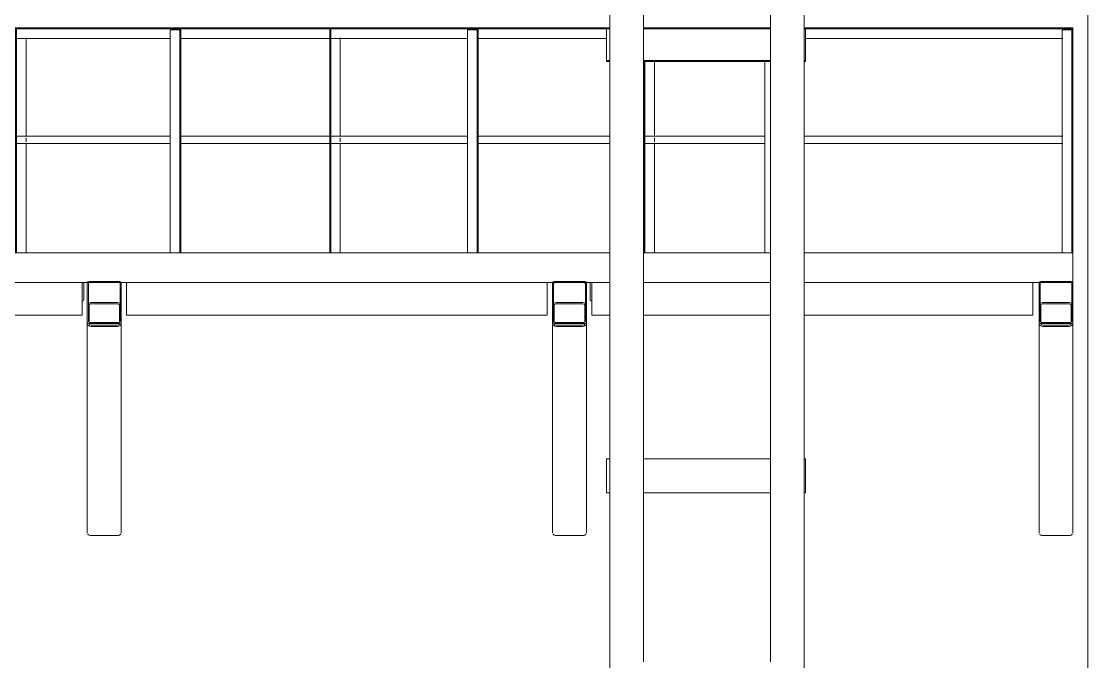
# Model space of a CAD drawing. Header units: millimetres. Extents: x 51154 to 151340, y -24069 to 30962.
# Drawn here: x 99140 to 104182, y 17500 to 20531 of the extents above; entities that cross this region are included whole.
import ezdxf

# ---------------------------------------------------------------- set-up
doc = ezdxf.new("R2010")
doc.units = ezdxf.units.MM
for name, color, linetype, lineweight in [('Балясины', 7, 'Continuous', 9), ('Высотные отметки', 7, 'Continuous', 9), ('Каркас несущий', 7, 'Continuous', 9), ('Ограждение', 7, 'Continuous', 9), ('Поручни', 7, 'Continuous', 9), ('Стены', 7, 'Continuous', 9)]:
    doc.layers.add(name, color=color, linetype=linetype, lineweight=lineweight)

# ---------------------------------------------------------------- blocks, each defined once
blk = doc.blocks.new('Швеллеры стальные гнутые равнополочные  ГОСТ 8278-83_Гн_ - Гн160x80x5-V18-Разрез 1-1')
at = {"layer": 'Каркас несущий'}
for p, q in [((101906.8, 20495), (101906.8, 20500)), ((101921.6, 20500), (101906.8, 20500)), ((101906.8, 20497.9), (101906.8, 20493)), ((101906.8, 20488), (101906.8, 20495)), ((101906.8, 20495), (101921.6, 20495)), ((101906.8, 20352), (101906.8, 20488)), ((102681.9, 20500), (102081.6, 20500)), ((102081.6, 20495), (102681.9, 20495)), ((102846.8, 20500), (102841.2, 20500)), ((102841.2, 20495), (102846.8, 20495)), ((102846.8, 20500), (102846.8, 20495)), ((102846.8, 20493), (102846.8, 20497.9)), ((102846.8, 20495), (102846.8, 20488)), ((102846.8, 20488), (102846.8, 20352)), ((101906.8, 20345), (101906.8, 20352)), ((101906.8, 20347), (101906.8, 20342.1)), ((101906.8, 20340), (101906.8, 20345)), ((101921.6, 20345), (101906.8, 20345)), ((101906.8, 20340), (101921.6, 20340)), ((102682.6, 20345), (102081.6, 20345)), ((102081.6, 20340), (102682.6, 20340)), ((102846.8, 20345), (102840.3, 20345)), ((102840.3, 20340), (102846.8, 20340)), ((102846.8, 20352), (102846.8, 20345)), ((102846.8, 20342.1), (102846.8, 20347)), ((102846.8, 20345), (102846.8, 20340))]:
    blk.add_line(p, q, dxfattribs=at)
blk = doc.blocks.new('Швеллеры стальные гнутые равнополочные  ГОСТ 8278-83_Гн_ - Гн160x80x5-609082-Разрез 1-1')
at = {"layer": 'Каркас несущий'}
for p, q in [((101921.6, 22150), (101921.6, 16140)), ((101921.6, 16140), (101921.6, 22150)), ((102081.6, 17500.1), (102081.6, 22150)), ((102081.6, 22150), (102081.6, 17500.1))]:
    blk.add_line(p, q, dxfattribs=at)
blk = doc.blocks.new('Швеллеры стальные гнутые равнополочные  ГОСТ 8278-83_Гн_ - Гн160x80x5-609034-Разрез 1-1')
at = {"layer": 'Каркас несущий'}
for p, q in [((102681.6, 22150), (102681.6, 17500.1)), ((102681.6, 17500.1), (102681.6, 22150)), ((102841.6, 16152.7), (102841.6, 22150)), ((102841.6, 22150), (102841.6, 16152.7))]:
    blk.add_line(p, q, dxfattribs=at)
blk = doc.blocks.new('Ограждение - 50х5-V39-Разрез 1-1')
at = {"layer": 'Балясины'}
for p, q in [((100600.8, 20490.2), (100597.6, 20490.2)), ((100597.6, 20490.2), (100597.6, 19435)), ((100602.6, 20490.2), (100600.8, 20490.2)), ((100602.6, 20490.2), (100602.6, 19435)), ((100602.8, 20490.2), (100602.6, 20490.2)), ((100647.6, 20451.9), (100647.6, 19987.5)), ((100647.6, 20451.9), (100647.6, 19987.5)), ((100647.6, 19979.7), (100647.6, 19959.9)), ((100647.6, 19974.7), (100647.6, 19964.9)), ((100647.6, 19952.1), (100647.6, 19435)), ((100647.6, 19952.1), (100647.6, 19435)), ((100597.6, 19435), (100600.8, 19435)), ((100600.8, 19435), (100602.6, 19435)), ((100608.1, 19435), (100645.8, 19435))]:
    blk.add_line(p, q, dxfattribs=at)
blk = doc.blocks.new('Ограждение - 50х5-V40-Разрез 1-1')
at = {"layer": 'Балясины'}
for p, q in [((102083.1, 20340), (102083.1, 19435)), ((102088.1, 20340), (102088.1, 19435)), ((102133.1, 20340), (102133.1, 19987.5)), ((102133.1, 20340), (102133.1, 19987.5)), ((102133.1, 19979.7), (102133.1, 19959.9)), ((102133.1, 19974.7), (102133.1, 19964.9)), ((102133.1, 19952.1), (102133.1, 19435)), ((102133.1, 19952.1), (102133.1, 19435)), ((102083.1, 19435), (102086.3, 19435)), ((102086.3, 19435), (102088.1, 19435)), ((102093.6, 19435), (102131.3, 19435))]:
    blk.add_line(p, q, dxfattribs=at)
blk = doc.blocks.new('Ограждение - Ограждение-602312-Разрез 1-1')
at = {"layer": 'Поручни'}
for p, q in [((97241.6, 20500.1), (101921.6, 20500.1)), ((97241.6, 20495.1), (101906.8, 20495.1)), ((99160.3, 20450.1), (99845.4, 20450.1)), ((99160.3, 20450.1), (99845.4, 20450.1)), ((99893.6, 20450.1), (100597.6, 20450.1)), ((99893.6, 20450.1), (100597.6, 20450.1)), ((100645.8, 20450.1), (101251.4, 20450.1)), ((100645.8, 20450.1), (101251.4, 20450.1)), ((101299.6, 20450.1), (101906.8, 20450.1)), ((101299.6, 20450.1), (101906.8, 20450.1)), ((99160.3, 19987.5), (99845.4, 19987.5)), ((99887, 19987.5), (99890.4, 19987.5)), ((99893.6, 19987.5), (100597.6, 19987.5)), ((100600.8, 19987.5), (100604.2, 19987.5)), ((100645.8, 19987.5), (101251.4, 19987.5)), ((101293, 19987.5), (101296.4, 19987.5)), ((101299.6, 19987.5), (101921.6, 19987.5)), ((99160.3, 19952.1), (99845.4, 19952.1)), ((99887, 19952.1), (99890.4, 19952.1)), ((99893.6, 19952.1), (100597.6, 19952.1)), ((100600.8, 19952.1), (100604.2, 19952.1)), ((100645.8, 19952.1), (101251.4, 19952.1)), ((101293, 19952.1), (101296.4, 19952.1)), ((101299.6, 19952.1), (101921.6, 19952.1)), ((97241.5, 19435), (101921.6, 19435)), ((97410.8, 19295), (99452.5, 19295)), ((99463.6, 19295), (99599.6, 19295)), ((99610.8, 19295), (101652.5, 19295)), ((101663.6, 19295), (101799.6, 19295)), ((101810.8, 19295), (101921.6, 19295))]:
    blk.add_line(p, q, dxfattribs=at)
for name, p in [('Ограждение - 50х5-V39-Разрез 1-1', (-1485.5, 0)), ('Ограждение - 50х5-V39-Разрез 1-1', (0, 0)), ('Ограждение - 50х5-V40-Разрез 1-1', (0, 0))]:
    blk.add_blockref(name, p)
blk = doc.blocks.new('Ограждение - 50х5-V15-Разрез 1-1')
at = {"layer": 'Балясины'}
for p, q in [((100551.7, 11690.2), (100548.5, 11690.2)), ((100548.5, 11690.2), (100548.5, 10635)), ((100553.5, 11690.2), (100551.7, 11690.2)), ((100553.5, 11690.2), (100553.5, 10635)), ((100559, 11690.2), (100553.5, 11690.2)), ((100596.7, 11690.2), (100559, 11690.2)), ((100598.5, 11690.2), (100596.7, 11690.2)), ((100598.5, 11690.2), (100598.5, 10635)), ((100598.5, 11690.2), (100598.5, 10635)), ((100548.5, 10635), (100551.7, 10635)), ((100551.7, 10635), (100553.5, 10635)), ((100553.5, 10635), (100559, 10635)), ((100559, 10635), (100596.7, 10635)), ((100596.7, 10635), (100598.5, 10635))]:
    blk.add_line(p, q, dxfattribs=at)
blk = doc.blocks.new('Ограждение - 50х5-V44-Разрез 1-1')
at = {"layer": 'Балясины'}
for p, q in [((102655.6, 20340), (102655.6, 19435)), ((102655.6, 20340), (102655.6, 19435)), ((102657.4, 19435), (102655.6, 19435)), ((102682.6, 19435), (102657.4, 19435))]:
    blk.add_line(p, q, dxfattribs=at)
blk = doc.blocks.new('Ограждение - Ограждение-602891-Разрез 1-1')
at = {"layer": 'Поручни'}
for p, q in [((97241.6, 20500.1), (101921.6, 20500.1)), ((97241.6, 20495.1), (101906.8, 20495.1)), ((102081.6, 20500.1), (102681.9, 20500.1)), ((102841.2, 20500.1), (104111.6, 20500.1)), ((102846.8, 20495.1), (104111.6, 20495.1)), ((104111.6, 20500.1), (104111.6, 20496.9)), ((104111.6, 20496.9), (104111.6, 20495.1)), ((104111.6, 20495.1), (104111.6, 20489.6)), ((104111.6, 20489.6), (104111.6, 20451.9)), ((99115.3, 20450.1), (99845.4, 20450.1)), ((99160.3, 20450.1), (99845.4, 20450.1)), ((99893.6, 20450.1), (100597.6, 20450.1)), ((99893.6, 20450.1), (100597.6, 20450.1)), ((100600.8, 20450.1), (101251.4, 20450.1)), ((100645.8, 20450.1), (101251.4, 20450.1)), ((101299.6, 20450.1), (101906.8, 20450.1)), ((101299.6, 20450.1), (101906.8, 20450.1)), ((102846.8, 20450.1), (104063.4, 20450.1)), ((102846.8, 20450.1), (104063.4, 20450.1)), ((99115.3, 19987.5), (99845.4, 19987.5)), ((99887, 19987.5), (99890.4, 19987.5)), ((99893.6, 19987.5), (100597.6, 19987.5)), ((100600.8, 19987.5), (101251.4, 19987.5)), ((101293, 19987.5), (101296.4, 19987.5)), ((101299.6, 19987.5), (101921.6, 19987.5)), ((102086.3, 19987.5), (102657.4, 19987.5)), ((102840.2, 19987.5), (104063.4, 19987.5)), ((104105, 19987.5), (104108.4, 19987.5)), ((104111.6, 19984.5), (104111.6, 19972.3)), ((104111.6, 19967.3), (104111.6, 19955.1)), ((99115.3, 19952.1), (99845.4, 19952.1)), ((99887, 19952.1), (99890.4, 19952.1)), ((99893.6, 19952.1), (100597.6, 19952.1)), ((100600.8, 19952.1), (101251.4, 19952.1)), ((101293, 19952.1), (101296.4, 19952.1)), ((101299.6, 19952.1), (101921.6, 19952.1)), ((102086.3, 19952.1), (102657.4, 19952.1)), ((102840.2, 19952.1), (104063.4, 19952.1)), ((104105, 19952.1), (104108.4, 19952.1)), ((97241.5, 19435), (101921.6, 19435)), ((102081.6, 19435), (102682.6, 19435)), ((102840.7, 19435), (104111.6, 19435)), ((104111.6, 19435), (104111.6, 19295)), ((97241.5, 19295), (101921.6, 19295)), ((102081.6, 19295), (102682.6, 19295)), ((102840.7, 19295), (104111.6, 19295))]:
    blk.add_line(p, q, dxfattribs=at)
at = {"extrusion": (0, 0, -1), "zscale": -1}
for p in [(-200442.2, 8800), (-201848.2, 8800), (-204660.2, 8800)]:
    blk.add_blockref('Ограждение - 50х5-V15-Разрез 1-1', p, dxfattribs=at)
blk.add_blockref('Ограждение - 50х5-V44-Разрез 1-1', (0, 0))
blk = doc.blocks.new('Швеллеры стальные гнутые равнополочные  ГОСТ 8278-83_Гн_ - Гн200x80x5-V11-Разрез 1-1')
at = {"layer": 'Каркас несущий'}
for p, q in [((82151.6, 10493), (82151.6, 10307)), ((82156.6, 10312), (82156.6, 10488)), ((82231.6, 10500), (82158.6, 10500)), ((82163.6, 10495), (82231.6, 10495)), ((82231.6, 10495), (82231.6, 10500)), ((82158.6, 10300), (82231.6, 10300)), ((82231.6, 10305), (82163.6, 10305)), ((82231.6, 10300), (82231.6, 10305))]:
    blk.add_line(p, q, dxfattribs=at)
for centre, start, end in [((82158.6, 10493), 90, 180), ((82163.6, 10488), 90, 180), ((82158.6, 10307), 180, 270), ((82163.6, 10312), 180, 270)]:
    blk.add_arc(centre, 7, start, end, dxfattribs=at)
blk = doc.blocks.new('Швеллеры стальные гнутые равнополочные  ГОСТ 8278-83_Гн_ - Гн200x80x5-565226-Разрез 1-1')
at = {"layer": 'Каркас несущий'}
for p, q in [((82231.6, 10500), (82231.6, 10495)), ((82304.6, 10500), (82231.6, 10500)), ((82231.6, 10495), (82299.6, 10495)), ((82306.6, 10488), (82306.6, 10312)), ((82311.6, 10307), (82311.6, 10493)), ((82299.6, 10305), (82231.6, 10305)), ((82231.6, 10305), (82231.6, 10300)), ((82231.6, 10300), (82304.6, 10300))]:
    blk.add_line(p, q, dxfattribs=at)
for centre, start, end in [((82299.6, 10488), 0, 90), ((82304.6, 10493), 0, 90), ((82299.6, 10312), 270, 0), ((82304.6, 10307), 270, 0)]:
    blk.add_arc(centre, 7, start, end, dxfattribs=at)
blk = doc.blocks.new('Профили стальные гнутые замкнутые сварные квадратные ГОСТ  30245-2003 - 160x160x8-V25-Разрез 1-1')
at = {"layer": 'Каркас несущий'}
for p, q in [((92101.6, 13187.3), (92101.6, 13099.6)), ((92109.6, 13106.7), (92109.6, 13187.3)), ((92243.6, 13200), (92119.6, 13200)), ((92119.6, 13194.3), (92243.6, 13194.3)), ((92253.6, 13187.3), (92253.6, 13106.7)), ((92261.6, 13099.6), (92261.6, 13187.3)), ((92101.6, 13099.6), (92101.6, 12109.6)), ((92243.6, 13092.5), (92119.6, 13092.5)), ((92119.6, 13086.9), (92243.6, 13086.9)), ((92261.6, 12109.6), (92261.6, 13099.6)), ((92243.6, 12096.9), (92119.6, 12096.9))]:
    blk.add_line(p, q, dxfattribs=at)
for centre, major_axis, start_param, end_param in [((92119.6, 13187.3), (18, 0), 1.570796, 2.356194), ((92119.6, 13187.3), (10, 0), 1.570796, 3.141593), ((92243.6, 13187.3), (18, 0), 0.785398, 1.570796), ((92243.6, 13187.3), (10, 0), 0, 1.570796), ((92119.6, 13099.6), (18, 0), 3.141593, 4.712389), ((92119.6, 13099.6), (10, 0), 3.141593, 4.712389), ((92243.6, 13099.6), (10, 0), 4.712389, 6.283185), ((92243.6, 13099.6), (18, 0), 4.712389, 6.283185), ((92119.6, 12109.6), (18, 0), 3.549774, 4.712389), ((92243.6, 12109.6), (18, 0), 4.712389, 5.875004)]:
    blk.add_ellipse(centre, major_axis=major_axis, ratio=0.707107, start_param=start_param, end_param=end_param, dxfattribs=at)
blk = doc.blocks.new('Уголки стальные горячекатанные равнополочные ГОСТ 8509-93 - L100x8-V48-Разрез 1-1')
at = {"layer": 'Каркас несущий'}
for p, q in [((99426.6, 19295), (99426.6, 19208)), ((99434.6, 19212), (99434.6, 19288)), ((99426.6, 19208), (99430.6, 19208))]:
    blk.add_line(p, q, dxfattribs=at)
for centre, radius, start, end in [((99446.6, 19288), 12, 142.8769, 180), ((99430.6, 19212), 4, 270, 0)]:
    blk.add_arc(centre, radius, start, end, dxfattribs=at)
blk = doc.blocks.new('Уголки стальные горячекатанные равнополочные ГОСТ 8509-93 - L100x8-V47-Разрез 1-1')
at = {"layer": 'Каркас несущий'}
for p, q in [((97428.6, 19288), (97428.6, 19212)), ((97436.6, 19208), (97436.6, 19295)), ((97432.6, 19208), (97436.6, 19208))]:
    blk.add_line(p, q, dxfattribs=at)
for centre, radius, start, end in [((97416.6, 19288), 12, 0, 37.1231), ((97432.6, 19212), 4, 180, 270)]:
    blk.add_arc(centre, radius, start, end, dxfattribs=at)
blk = doc.blocks.new('Швеллеры стальные гнутые равнополочные  ГОСТ 8278-83_Гн_ - Гн160x80x5-606459-Разрез 1-1')
at = {"layer": 'Каркас несущий'}
for p, q in [((97436.6, 19147), (97436.6, 19293)), ((97436.6, 19292.9), (97436.6, 19288)), ((99426.6, 19293), (99426.6, 19147)), ((99426.6, 19288), (99426.6, 19292.9)), ((97436.6, 19152), (97436.6, 19147.1)), ((97436.6, 19140), (97436.6, 19147)), ((97436.6, 19140), (99426.6, 19140)), ((99426.6, 19140), (97436.6, 19140)), ((99426.6, 19147.1), (99426.6, 19152)), ((99426.6, 19147), (99426.6, 19140))]:
    blk.add_line(p, q, dxfattribs=at)
blk = doc.blocks.new('Швеллеры стальные гнутые равнополочные  ГОСТ 8278-83_Гн_ - Гн160x80x5-606614-Разрез 1-1')
at = {"layer": 'Каркас несущий'}
for p, q in [((101836.6, 19147), (101836.6, 19293)), ((101836.6, 19292.9), (101836.6, 19288)), ((103921.6, 19293), (103921.6, 19147)), ((103921.6, 19288), (103921.6, 19292.9)), ((101836.6, 19152), (101836.6, 19147.1)), ((101836.6, 19140), (101836.6, 19147)), ((101836.6, 19140), (101921.6, 19140)), ((101921.6, 19140), (101836.6, 19140)), ((102081.6, 19140), (102682.6, 19140)), ((102682.6, 19140), (102081.6, 19140)), ((102840.7, 19140), (103921.6, 19140)), ((103921.6, 19140), (102840.7, 19140)), ((103921.6, 19147.1), (103921.6, 19152)), ((103921.6, 19147), (103921.6, 19140))]:
    blk.add_line(p, q, dxfattribs=at)
blk = doc.blocks.new('Швеллеры стальные гнутые равнополочные  ГОСТ 8278-83_Гн_ - Гн160x80x5-585116-Разрез 1-1')
at = {"layer": 'Каркас несущий'}
for p, q in [((101921.6, 18460), (101906.8, 18460)), ((101906.8, 18453), (101906.8, 18460)), ((101906.8, 18460), (101921.6, 18460)), ((102683, 18460), (102081.6, 18460)), ((102081.6, 18460), (102683, 18460)), ((102846.8, 18460), (102840.7, 18460)), ((102840.7, 18460), (102846.8, 18460)), ((102846.8, 18460), (102846.8, 18453)), ((101906.8, 18307), (101906.8, 18453)), ((101906.8, 18452.9), (101906.8, 18448)), ((102846.8, 18453), (102846.8, 18307)), ((102846.8, 18448), (102846.8, 18452.9)), ((101906.8, 18312), (101906.8, 18307.1)), ((101906.8, 18300), (101906.8, 18307)), ((102846.8, 18307.1), (102846.8, 18312)), ((102846.8, 18307), (102846.8, 18300)), ((101906.8, 18300), (101921.6, 18300)), ((101921.6, 18300), (101906.8, 18300)), ((102081.6, 18300), (102682.9, 18300)), ((102682.9, 18300), (102081.6, 18300)), ((102840.7, 18300), (102846.8, 18300)), ((102846.8, 18300), (102840.7, 18300))]:
    blk.add_line(p, q, dxfattribs=at)
blk = doc.blocks.new('Высотные отметки - Высотная отметка - Стрелка-4455449-Разрез 1-1')
at = {"layer": 'Высотные отметки'}
blk.add_hatch(color=256, dxfattribs=at).paths.add_polyline_path([(148754.2, 732.8), (148287, 265.7), (147819.8, 732.8), (147687, 600), (148287, 0), (148887, 600)], flags=0)
for p, q in [((148287, 1200), (151287, 1200)), ((148287, 0), (148287, 1200)), ((147687, 600), (147819.8, 732.8)), ((147819.8, 732.8), (148287, 265.7)), ((148287, 265.7), (148754.2, 732.8)), ((148754.2, 732.8), (148887, 600)), ((148287, 0), (147687, 600)), ((148887, 600), (148287, 0)), ((147191.4, 0), (148583.7, 0))]:
    blk.add_line(p, q, dxfattribs=at)

msp = doc.modelspace()

# ---------------------------------------------------------------- linework, layer by layer
at = {"layer": 'Стены'}
for p, q in [((104181.6, 12500), (104181.6, 27592.2)), ((104181.6, 16810), (104181.6, 18900))]:
    msp.add_line(p, q, dxfattribs=at)

# ---------------------------------------------------------------- block references
at = {"layer": 'Высотные отметки'}
msp.add_blockref('Высотные отметки - Высотная отметка - Стрелка-4455449-Разрез 1-1', (-43040, 16800), dxfattribs=at)
at = {"layer": 'Каркас несущий'}
for name, p in [('Швеллеры стальные гнутые равнополочные  ГОСТ 8278-83_Гн_ - Гн160x80x5-609082-Разрез 1-1', (0, 0)), ('Швеллеры стальные гнутые равнополочные  ГОСТ 8278-83_Гн_ - Гн160x80x5-609034-Разрез 1-1', (0, 0)), ('Швеллеры стальные гнутые равнополочные  ГОСТ 8278-83_Гн_ - Гн160x80x5-V18-Разрез 1-1', (0, 0)), ('Швеллеры стальные гнутые равнополочные  ГОСТ 8278-83_Гн_ - Гн160x80x5-606459-Разрез 1-1', (0, 0)), ('Уголки стальные горячекатанные равнополочные ГОСТ 8509-93 - L100x8-V48-Разрез 1-1', (0, 0)), ('Швеллеры стальные гнутые равнополочные  ГОСТ 8278-83_Гн_ - Гн200x80x5-V11-Разрез 1-1', (17300, 8800)), ('Швеллеры стальные гнутые равнополочные  ГОСТ 8278-83_Гн_ - Гн200x80x5-565226-Разрез 1-1', (17300, 8800)), ('Швеллеры стальные гнутые равнополочные  ГОСТ 8278-83_Гн_ - Гн160x80x5-606459-Разрез 1-1', (2200, 0)), ('Швеллеры стальные гнутые равнополочные  ГОСТ 8278-83_Гн_ - Гн200x80x5-V11-Разрез 1-1', (19500, 8800)), ('Швеллеры стальные гнутые равнополочные  ГОСТ 8278-83_Гн_ - Гн200x80x5-565226-Разрез 1-1', (19500, 8800)), ('Уголки стальные горячекатанные равнополочные ГОСТ 8509-93 - L100x8-V47-Разрез 1-1', (4400, 0)), ('Швеллеры стальные гнутые равнополочные  ГОСТ 8278-83_Гн_ - Гн160x80x5-606614-Разрез 1-1', (0, 0)), ('Швеллеры стальные гнутые равнополочные  ГОСТ 8278-83_Гн_ - Гн200x80x5-V11-Разрез 1-1', (21800, 8800)), ('Швеллеры стальные гнутые равнополочные  ГОСТ 8278-83_Гн_ - Гн200x80x5-565226-Разрез 1-1', (21800, 8800)), ('Профили стальные гнутые замкнутые сварные квадратные ГОСТ  30245-2003 - 160x160x8-V25-Разрез 1-1', (7350, 6000)), ('Профили стальные гнутые замкнутые сварные квадратные ГОСТ  30245-2003 - 160x160x8-V25-Разрез 1-1', (9550, 6000)), ('Профили стальные гнутые замкнутые сварные квадратные ГОСТ  30245-2003 - 160x160x8-V25-Разрез 1-1', (11850, 6000)), ('Швеллеры стальные гнутые равнополочные  ГОСТ 8278-83_Гн_ - Гн160x80x5-585116-Разрез 1-1', (0, 0))]:
    msp.add_blockref(name, p, dxfattribs=at)
at = {"layer": 'Ограждение'}
for name in ['Ограждение - Ограждение-602312-Разрез 1-1', 'Ограждение - Ограждение-602891-Разрез 1-1']:
    msp.add_blockref(name, (0, 0), dxfattribs=at)

doc.saveas('drawing.dxf')
